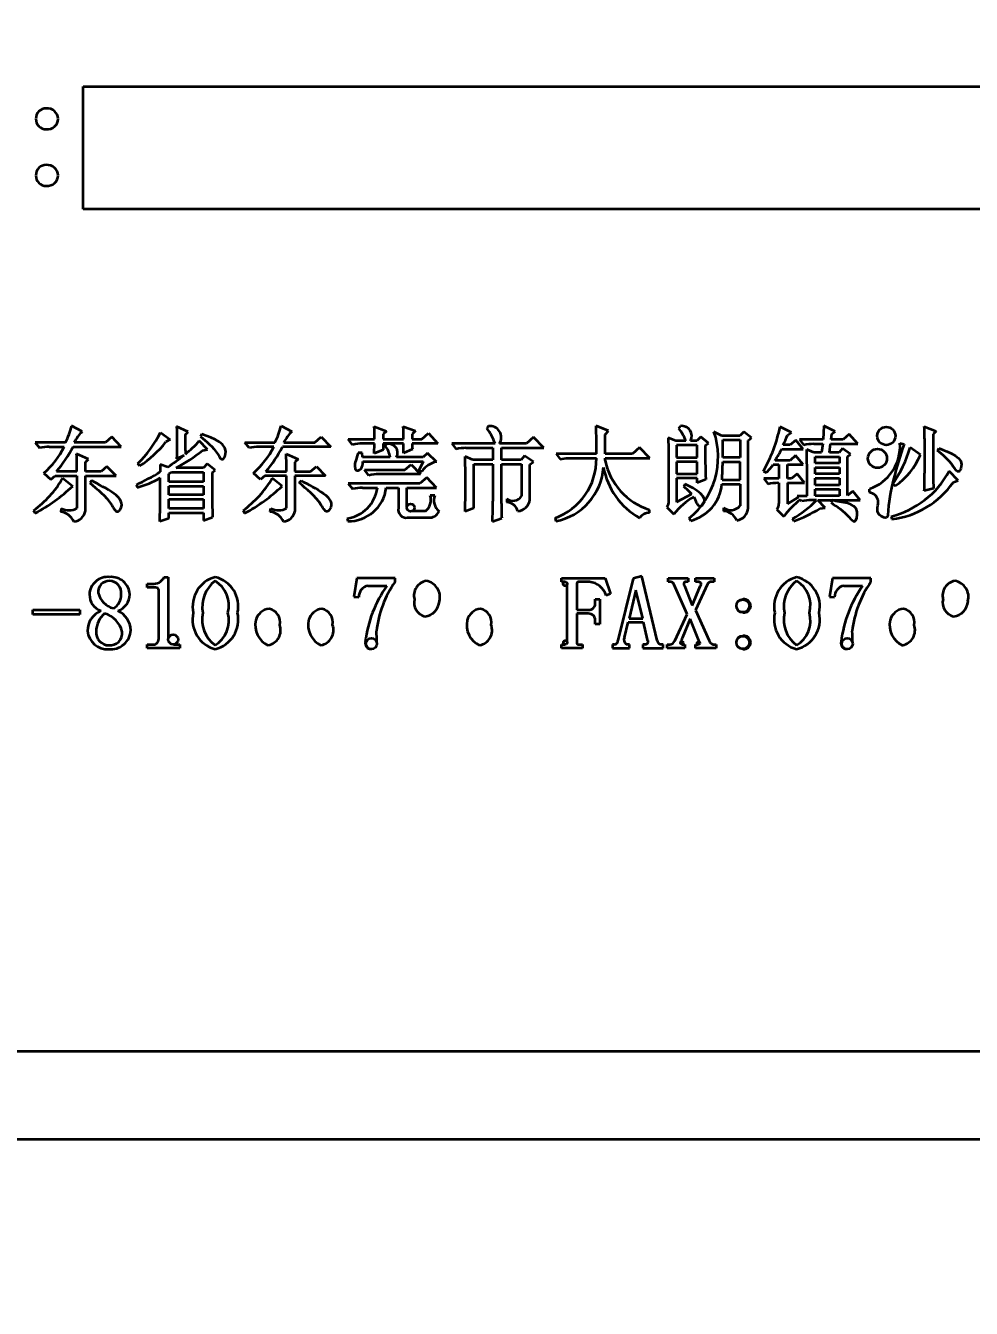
# Model space of a CAD drawing. Header units: millimetres. Extents: x 116 to 5831, y 100 to 4110.
# Drawn here: x 1066.38 to 1093.34, y 2272.09 to 2308.65 of the extents above; entities that cross this region are included whole.
import ezdxf

# ---------------------------------------------------------------- set-up
doc = ezdxf.new("R2010")
doc.units = ezdxf.units.MM
doc.header["$MEASUREMENT"] = 0
doc.layers.get('0').update_dxf_attribs({"lineweight": 18})
doc.layers.add('图层0000', color=7, linetype='Continuous', lineweight=25)
doc.layers.add('图层1', color=7, linetype='Continuous', lineweight=35)
doc.dimstyles.new('线性样式 (GB)', dxfattribs={"dimtxt": 2, "dimasz": 2, "dimexe": 1, "dimexo": 0.5, "dimgap": 0.5, "dimtad": 1, "dimdsep": 46, "dimcen": -2.127267, "dimclrd": 7, "dimclre": 7, "dimclrt": 7, "dimadec": 0, "dimazin": 0, "dimtfac": 0.7, "dimtmove": 0, "dimatfit": 1, "dimfxl": 1, "dimfrac": 2, "dimtolj": 1, "dimtzin": 0, "dimlwd": 18, "dimlwe": 18, "dimarcsym": 0})

# ---------------------------------------------------------------- blocks, each defined once
blk = doc.blocks.new('DimBlk376')
at = {"layer": '图层0000', "color": 7, "linetype": 'Continuous', "lineweight": 18}
for p, q in [((1449.027, 2694.419), (836.681, 2694.419)), ((836.681, 2246.419), (836.681, 2654.419)), ((1081.527, 2206.419), (836.681, 2206.419))]:
    blk.add_line(p, q, dxfattribs=at)
at = {"layer": '图层0000', "color": 7, "linetype": 'Continuous', "lineweight": -3}
for points in [[(847.399, 2654.419), (836.681, 2694.419), (825.963, 2654.419)], [(825.963, 2246.419), (836.681, 2206.419), (847.399, 2246.419)]]:
    blk.add_solid(points, dxfattribs=at)
at = {"layer": '图层0000', "color": 7, "linetype": 'Continuous', "lineweight": 18, "insert": (827.577, 2528.413), "char_height": 40, "attachment_point": 8, "rotation": 90, "line_spacing_factor": 1.2}
blk.add_mtext('\\T1.562500;\\W1;\\FSimSun|b0|i0;488', dxfattribs=at)
blk = doc.blocks.new('DimBlk405')
at = {"layer": '图层0000', "color": 7, "linetype": 'Continuous', "lineweight": 18}
for p, q in [((242.954, 3140.673), (419.695, 3140.673)), ((399.695, 2246.419), (399.695, 3100.673)), ((1131.527, 2206.419), (379.695, 2206.419))]:
    blk.add_line(p, q, dxfattribs=at)
at = {"layer": '图层0000', "color": 7, "linetype": 'Continuous', "lineweight": -3}
for points in [[(410.413, 3100.673), (399.695, 3140.673), (388.977, 3100.673)], [(388.977, 2246.419), (399.695, 2206.419), (410.413, 2246.419)]]:
    blk.add_solid(points, dxfattribs=at)
at = {"layer": '图层0000', "color": 7, "linetype": 'Continuous', "lineweight": 18, "insert": (390.591, 2528.413), "char_height": 40, "attachment_point": 8, "rotation": 90, "line_spacing_factor": 1.2}
blk.add_mtext('\\T1.562500;\\W1;\\FSimSun|b0|i0;47', dxfattribs=at)
blk = doc.blocks.new('DimBlk406')
at = {"layer": '图层0000', "color": 7, "linetype": 'Continuous', "lineweight": 18}
for p, q in [((1449.027, 3999.179), (190.621, 3999.179)), ((210.621, 2246.419), (210.621, 3959.179)), ((1131.527, 2206.419), (190.621, 2206.419))]:
    blk.add_line(p, q, dxfattribs=at)
at = {"layer": '图层0000', "color": 7, "linetype": 'Continuous', "lineweight": -3}
for points in [[(221.339, 3959.179), (210.621, 3999.179), (199.903, 3959.179)], [(199.903, 2246.419), (210.621, 2206.419), (221.339, 2246.419)]]:
    blk.add_solid(points, dxfattribs=at)
at = {"layer": '图层0000', "color": 7, "linetype": 'Continuous', "lineweight": 18, "insert": (201.516, 3012.434), "char_height": 40, "attachment_point": 8, "rotation": 90, "line_spacing_factor": 1.2}
blk.add_mtext('\\T1.484375;\\W1;\\FSimSun|b0|i0;1793', dxfattribs=at)
blk = doc.blocks.new('DimBlk407')
at = {"layer": '图层0000', "color": 7, "linetype": 'Continuous', "lineweight": 18}
for p, q in [((1459.027, 2684.419), (1459.027, 2089.655)), ((1289.027, 2404.419), (1289.027, 2089.655)), ((1289.027, 2109.655), (931.806, 2109.655)), ((1329.027, 2109.655), (1419.027, 2109.655))]:
    blk.add_line(p, q, dxfattribs=at)
at = {"layer": '图层0000', "color": 7, "linetype": 'Continuous', "lineweight": -3}
for points in [[(1329.027, 2120.373), (1289.027, 2109.655), (1329.027, 2098.937)], [(1419.027, 2098.937), (1459.027, 2109.655), (1419.027, 2120.373)]]:
    blk.add_solid(points, dxfattribs=at)
at = {"layer": '图层0000', "color": 7, "linetype": 'Continuous', "lineweight": 18, "insert": (1003.527, 2118.759), "char_height": 40, "attachment_point": 8, "line_spacing_factor": 1.2}
blk.add_mtext('\\T1.468750;\\W1;\\FSimSun|b0|i0;170', dxfattribs=at)
blk = doc.blocks.new('ViewBlk16')
at = {"layer": '图层0000', "linetype": 'Continuous', "lineweight": -3}
h = blk.add_hatch(dxfattribs=at)
h.set_pattern_fill('ANSI31', color=256, scale=63.5, style=0, pattern_type=2)
h.set_pattern_definition([(45, (0, 0), (-44.9013, 44.9013), [])])
edge = h.paths.add_edge_path(flags=16)
edge.add_arc((1459.027, 2694.419), 1304.76, 355, 520)
edge.add_arc((848.227, 2916.732), 654.76, 359.30391, 520)
edge.add_arc((1459.027, 2694.419), 218.81, 7.88837, 78.42309)
edge.add_line((1675.766, 2724.449), (1675.766, 2144.683))
edge.add_arc((2106.553, 2637.768), 654.76, 228.85771, 355)
at = {"layer": '图层1', "color": 7, "linetype": 'Continuous', "lineweight": 35}
for p, q in [((1068.027, 2303.419), (1068.027, 2306.919)), ((1068.027, 2306.919), (1116.027, 2306.919)), ((1116.027, 2303.419), (1068.027, 2303.419)), ((1067.998, 2297.087), (1067.694, 2297.25)), ((1071.018, 2297.079), (1070.686, 2297.227)), ((1073.666, 2297.25), (1073.97, 2297.087)), ((1076.319, 2297.227), (1076.673, 2297.09)), ((1077.147, 2297.227), (1077.501, 2297.104)), ((1079.576, 2297.238), (1079.532, 2297.176)), ((1082.997, 2297.104), (1082.643, 2297.25)), ((1085.005, 2297.175), (1085.049, 2297.238)), ((1088.21, 2297.052), (1087.888, 2297.216)), ((1089.14, 2297.25), (1089.116, 2296.853)), ((1089.458, 2297.086), (1089.14, 2297.25)), ((1090.683, 2297.074), (1090.726, 2297.136)), ((1091.999, 2297.227), (1092.342, 2297.091)), ((1067.517, 2296.773), (1066.657, 2296.773)), ((1066.657, 2296.773), (1066.779, 2296.616)), ((1068.657, 2296.773), (1067.771, 2296.773)), ((1068.837, 2296.932), (1068.657, 2296.773)), ((1069.109, 2296.65), (1068.837, 2296.932)), ((1070.231, 2297.057), (1070.508, 2296.855)), ((1070.508, 2296.855), (1070.383, 2296.788)), ((1070.927, 2296.991), (1071.018, 2297.079)), ((1071.563, 2296.572), (1071.334, 2296.818)), ((1071.409, 2297.012), (1071.367, 2296.944)), ((1072.629, 2296.773), (1073.49, 2296.773)), ((1072.751, 2296.616), (1072.629, 2296.773)), ((1073.743, 2296.773), (1074.63, 2296.773)), ((1074.63, 2296.773), (1074.81, 2296.932)), ((1074.81, 2296.932), (1075.082, 2296.65)), ((1075.581, 2296.864), (1076.33, 2296.864)), ((1075.704, 2296.707), (1075.581, 2296.864)), ((1076.673, 2297.09), (1076.571, 2297.012)), ((1076.571, 2297.012), (1076.571, 2296.864)), ((1076.571, 2296.864), (1077.158, 2296.864)), ((1077.501, 2297.104), (1077.399, 2297.013)), ((1077.399, 2297.013), (1077.399, 2296.864)), ((1077.399, 2296.864), (1077.673, 2296.864)), ((1077.673, 2296.864), (1077.865, 2297.034)), ((1077.865, 2297.034), (1078.136, 2296.741)), ((1080.862, 2296.921), (1080.66, 2296.739)), ((1081.157, 2296.616), (1080.862, 2296.921)), ((1082.907, 2297.003), (1082.997, 2297.104)), ((1082.907, 2296.444), (1082.907, 2297.003)), ((1084.916, 2296.818), (1084.699, 2296.909)), ((1085.201, 2296.818), (1084.916, 2296.818)), ((1085.519, 2296.818), (1085.331, 2296.818)), ((1085.626, 2296.932), (1085.519, 2296.818)), ((1085.847, 2296.756), (1085.626, 2296.932)), ((1085.757, 2296.684), (1085.847, 2296.756)), ((1086.224, 2296.966), (1086.004, 2297.08)), ((1086.744, 2296.966), (1086.224, 2296.966)), ((1086.256, 2296.843), (1086.752, 2296.843)), ((1086.256, 2296.342), (1086.256, 2296.843)), ((1086.851, 2297.08), (1086.744, 2296.966)), ((1086.752, 2296.843), (1086.752, 2296.342)), ((1087.073, 2296.903), (1086.851, 2297.08)), ((1086.982, 2296.831), (1087.073, 2296.903)), ((1086.982, 2294.913), (1086.982, 2296.831)), ((1088.103, 2296.985), (1088.21, 2297.052)), ((1088.338, 2296.841), (1088.177, 2296.705)), ((1088.55, 2296.582), (1088.338, 2296.841)), ((1089.116, 2296.853), (1088.445, 2296.853)), ((1088.445, 2296.853), (1088.567, 2296.696)), ((1089.344, 2296.853), (1089.366, 2297.021)), ((1089.686, 2296.853), (1089.344, 2296.853)), ((1089.366, 2297.021), (1089.458, 2297.086)), ((1089.856, 2297.012), (1089.686, 2296.853)), ((1090.104, 2296.73), (1089.856, 2297.012)), ((1092.01, 2295.895), (1092.01, 2296.803)), ((1092.342, 2297.091), (1092.251, 2297.012)), ((1092.251, 2297.012), (1092.251, 2295.884)), ((1067.058, 2296.65), (1067.484, 2296.65)), ((1067.734, 2296.65), (1069.109, 2296.65)), ((1068.179, 2296.296), (1067.836, 2296.444)), ((1070.686, 2296.31), (1070.903, 2296.415)), ((1071.425, 2296.541), (1071.563, 2296.572)), ((1073.457, 2296.65), (1073.031, 2296.65)), ((1075.082, 2296.65), (1073.706, 2296.65)), ((1073.809, 2296.444), (1074.152, 2296.296)), ((1075.978, 2296.478), (1075.859, 2296.478)), ((1075.99, 2296.354), (1075.978, 2296.478)), ((1076.33, 2296.741), (1075.983, 2296.741)), ((1076.319, 2296.458), (1076.33, 2296.741)), ((1076.571, 2296.567), (1076.319, 2296.458)), ((1076.571, 2296.741), (1076.571, 2296.567)), ((1077.158, 2296.741), (1076.571, 2296.741)), ((1076.672, 2296.728), (1076.625, 2296.679)), ((1077.158, 2296.469), (1077.158, 2296.741)), ((1077.41, 2296.578), (1077.158, 2296.469)), ((1078.136, 2296.741), (1077.399, 2296.741)), ((1077.839, 2296.467), (1077.718, 2296.354)), ((1078.091, 2296.224), (1077.839, 2296.467)), ((1079.764, 2296.739), (1078.534, 2296.739)), ((1078.534, 2296.739), (1078.656, 2296.582)), ((1078.935, 2296.616), (1079.702, 2296.616)), ((1079.702, 2296.616), (1079.702, 2296.274)), ((1080.66, 2296.739), (1079.889, 2296.739)), ((1079.943, 2296.274), (1079.943, 2296.616)), ((1079.943, 2296.616), (1081.157, 2296.616)), ((1082.654, 2296.444), (1081.508, 2296.444)), ((1081.508, 2296.444), (1081.617, 2296.299)), ((1083.68, 2296.444), (1082.907, 2296.444)), ((1083.882, 2296.626), (1083.68, 2296.444)), ((1084.177, 2296.321), (1083.882, 2296.626)), ((1084.94, 2296.696), (1084.94, 2296.342)), ((1085.527, 2296.696), (1084.94, 2296.696)), ((1085.527, 2296.342), (1085.527, 2296.696)), ((1087.935, 2296.582), (1088.55, 2296.582)), ((1088.177, 2296.705), (1087.972, 2296.705)), ((1088.324, 2296.399), (1088.177, 2296.263)), ((1088.55, 2296.14), (1088.324, 2296.399)), ((1088.854, 2296.49), (1088.65, 2296.569)), ((1088.847, 2296.73), (1089.103, 2296.73)), ((1089.072, 2296.49), (1088.854, 2296.49)), ((1089.103, 2296.73), (1089.072, 2296.49)), ((1089.299, 2296.49), (1089.329, 2296.73)), ((1089.57, 2296.49), (1089.299, 2296.49)), ((1089.329, 2296.73), (1090.104, 2296.73)), ((1089.663, 2296.603), (1089.57, 2296.49)), ((1089.9, 2296.44), (1089.663, 2296.603)), ((1089.809, 2296.366), (1089.9, 2296.44)), ((1090.465, 2296.501), (1090.422, 2296.437)), ((1091.306, 2296.75), (1091.423, 2296.727)), ((1091.888, 2296.417), (1091.593, 2296.626)), ((1092.373, 2296.547), (1092.415, 2296.614)), ((1068.088, 2296.208), (1068.179, 2296.296)), ((1068.088, 2295.945), (1068.088, 2296.208)), ((1068.701, 2296.092), (1068.533, 2295.945)), ((1068.962, 2295.822), (1068.701, 2296.092)), ((1069.633, 2296.106), (1069.586, 2296.17)), ((1070.434, 2296.07), (1070.221, 2296.149)), ((1070.221, 2296.149), (1070.221, 2295.933)), ((1071.45, 2296.047), (1070.678, 2296.047)), ((1071.556, 2296.161), (1071.45, 2296.047)), ((1071.79, 2295.985), (1071.556, 2296.161)), ((1074.152, 2296.296), (1074.061, 2296.208)), ((1074.061, 2296.208), (1074.061, 2295.945)), ((1074.505, 2295.945), (1074.674, 2296.092)), ((1074.674, 2296.092), (1074.935, 2295.822)), ((1076.773, 2296.354), (1075.99, 2296.354)), ((1075.993, 2296.231), (1077.714, 2296.231)), ((1077.718, 2296.354), (1076.957, 2296.354)), ((1077.197, 2295.991), (1077.377, 2296.149)), ((1077.377, 2296.149), (1077.637, 2295.868)), ((1077.714, 2296.231), (1077.589, 2295.97)), ((1079.126, 2296.274), (1078.908, 2296.376)), ((1079.702, 2296.274), (1079.126, 2296.274)), ((1079.16, 2294.898), (1079.16, 2296.151)), ((1079.16, 2296.151), (1079.702, 2296.151)), ((1079.702, 2296.151), (1079.702, 2295.101)), ((1080.509, 2296.274), (1079.943, 2296.274)), ((1079.943, 2295.033), (1079.943, 2296.151)), ((1079.943, 2296.151), (1080.519, 2296.151)), ((1080.6, 2296.387), (1080.509, 2296.274)), ((1080.519, 2296.151), (1080.519, 2295.243)), ((1080.862, 2296.225), (1080.6, 2296.387)), ((1080.76, 2296.14), (1080.862, 2296.225)), ((1080.76, 2295.146), (1080.76, 2296.14)), ((1081.617, 2296.299), (1081.793, 2296.321)), ((1081.793, 2296.321), (1082.654, 2296.321)), ((1082.907, 2296.256), (1082.907, 2296.321)), ((1082.907, 2296.321), (1084.177, 2296.321)), ((1084.94, 2296.342), (1085.527, 2296.342)), ((1084.94, 2296.219), (1084.94, 2295.877)), ((1085.527, 2296.219), (1084.94, 2296.219)), ((1085.527, 2295.877), (1085.527, 2296.219)), ((1086.254, 2296.219), (1086.752, 2296.219)), ((1086.752, 2296.342), (1086.256, 2296.342)), ((1086.752, 2295.707), (1086.752, 2296.219)), ((1087.692, 2296.14), (1087.856, 2296.14)), ((1088.177, 2296.263), (1087.745, 2296.263)), ((1087.856, 2296.14), (1087.856, 2295.741)), ((1088.097, 2295.741), (1088.097, 2296.14)), ((1088.097, 2296.14), (1088.55, 2296.14)), ((1088.891, 2296.367), (1089.58, 2296.367)), ((1088.891, 2296.183), (1088.891, 2296.367)), ((1089.58, 2296.183), (1088.891, 2296.183)), ((1088.891, 2296.06), (1089.58, 2296.06)), ((1088.891, 2295.877), (1088.891, 2296.06)), ((1089.58, 2296.367), (1089.58, 2296.183)), ((1089.58, 2296.06), (1089.58, 2295.877)), ((1089.809, 2295.261), (1089.809, 2296.366)), ((1066.906, 2295.901), (1067.103, 2295.72)), ((1067.103, 2295.72), (1067.225, 2295.822)), ((1067.225, 2295.822), (1067.847, 2295.822)), ((1067.847, 2295.945), (1067.261, 2295.945)), ((1067.44, 2295.752), (1067.725, 2295.531)), ((1067.847, 2295.822), (1067.847, 2294.897)), ((1068.533, 2295.945), (1068.088, 2295.945)), ((1068.088, 2294.827), (1068.088, 2295.822)), ((1068.088, 2295.822), (1068.962, 2295.822)), ((1068.273, 2295.684), (1068.21, 2295.621)), ((1070.462, 2295.875), (1070.552, 2295.924)), ((1070.462, 2295.65), (1070.462, 2295.875)), ((1070.552, 2295.924), (1071.458, 2295.924)), ((1071.458, 2295.924), (1071.458, 2295.65)), ((1071.699, 2295.912), (1071.79, 2295.985)), ((1073.076, 2295.72), (1072.879, 2295.901)), ((1073.198, 2295.822), (1073.076, 2295.72)), ((1073.82, 2295.822), (1073.198, 2295.822)), ((1073.233, 2295.945), (1073.82, 2295.945)), ((1073.698, 2295.531), (1073.412, 2295.752)), ((1073.82, 2294.897), (1073.82, 2295.822)), ((1074.061, 2295.945), (1074.505, 2295.945)), ((1074.061, 2295.822), (1074.061, 2294.827)), ((1074.935, 2295.822), (1074.061, 2295.822)), ((1074.183, 2295.621), (1074.246, 2295.684)), ((1076.046, 2295.991), (1077.197, 2295.991)), ((1076.168, 2295.833), (1076.046, 2295.991)), ((1077.637, 2295.868), (1076.448, 2295.868)), ((1077.589, 2295.97), (1077.677, 2295.947)), ((1077.821, 2295.775), (1077.617, 2295.605)), ((1078.091, 2295.482), (1077.821, 2295.775)), ((1084.94, 2295.877), (1085.527, 2295.877)), ((1084.94, 2295.754), (1084.94, 2295.071)), ((1085.527, 2295.754), (1084.94, 2295.754)), ((1085.527, 2295.618), (1085.527, 2295.754)), ((1085.768, 2295.715), (1085.527, 2295.618)), ((1086.233, 2295.707), (1086.752, 2295.707)), ((1087.413, 2295.955), (1087.491, 2295.913)), ((1087.856, 2295.741), (1087.424, 2295.741)), ((1087.424, 2295.741), (1087.546, 2295.584)), ((1088.212, 2295.741), (1088.097, 2295.741)), ((1088.372, 2295.877), (1088.212, 2295.741)), ((1088.584, 2295.618), (1088.372, 2295.877)), ((1089.58, 2295.877), (1088.891, 2295.877)), ((1088.891, 2295.754), (1089.58, 2295.754)), ((1088.891, 2295.559), (1088.891, 2295.754)), ((1089.58, 2295.754), (1089.58, 2295.559)), ((1092.966, 2295.693), (1092.707, 2295.956)), ((1092.829, 2295.64), (1092.966, 2295.693)), ((1069.54, 2295.569), (1069.562, 2295.493)), ((1071.458, 2295.65), (1070.462, 2295.65)), ((1070.462, 2295.527), (1071.458, 2295.527)), ((1070.462, 2295.276), (1070.462, 2295.527)), ((1071.458, 2295.527), (1071.458, 2295.276)), ((1075.581, 2295.605), (1075.704, 2295.448)), ((1077.617, 2295.605), (1075.581, 2295.605)), ((1075.983, 2295.482), (1076.41, 2295.482)), ((1076.66, 2295.482), (1077.011, 2295.482)), ((1077.011, 2295.482), (1077.011, 2294.902)), ((1077.252, 2294.941), (1077.252, 2295.482)), ((1077.252, 2295.482), (1078.091, 2295.482)), ((1085.368, 2295.303), (1084.94, 2295.071)), ((1085.183, 2295.582), (1085.142, 2295.515)), ((1086.23, 2295.584), (1086.752, 2295.584)), ((1086.752, 2295.584), (1086.752, 2294.971)), ((1087.826, 2295.618), (1087.856, 2295.618)), ((1087.856, 2295.618), (1087.856, 2295.033)), ((1088.097, 2295.618), (1088.097, 2295.026)), ((1088.097, 2295.618), (1088.584, 2295.618)), ((1089.58, 2295.559), (1088.891, 2295.559)), ((1088.891, 2295.437), (1089.58, 2295.437)), ((1088.891, 2295.253), (1088.891, 2295.437)), ((1089.58, 2295.437), (1089.58, 2295.253)), ((1089.96, 2295.389), (1089.809, 2295.261)), ((1090.172, 2295.13), (1089.96, 2295.389)), ((1090.433, 2295.352), (1090.433, 2295.446)), ((1091.103, 2295.597), (1091.173, 2295.539)), ((1092.263, 2295.461), (1091.999, 2295.391)), ((1071.458, 2295.276), (1070.462, 2295.276)), ((1070.462, 2295.153), (1071.458, 2295.153)), ((1070.462, 2294.89), (1070.462, 2295.153)), ((1071.458, 2295.153), (1071.458, 2294.89)), ((1078.046, 2295.265), (1077.919, 2295.265)), ((1080.099, 2295.162), (1080.099, 2295.068)), ((1084.665, 2294.93), (1084.864, 2294.733)), ((1088.097, 2295.026), (1088.412, 2295.209)), ((1088.377, 2295.253), (1088.661, 2295.253)), ((1088.377, 2295.253), (1088.412, 2295.209)), ((1088.499, 2295.096), (1088.465, 2295.14)), ((1088.926, 2295.13), (1088.779, 2295.13)), ((1089.58, 2295.253), (1088.891, 2295.253)), ((1089.174, 2294.91), (1088.965, 2295.13)), ((1088.965, 2295.13), (1090.172, 2295.13)), ((1089.382, 2295.128), (1089.341, 2295.059)), ((1066.654, 2294.756), (1066.611, 2294.837)), ((1067.401, 2294.89), (1067.383, 2294.799)), ((1070.462, 2294.601), (1070.21, 2294.518)), ((1071.458, 2294.89), (1070.462, 2294.89)), ((1070.462, 2294.601), (1070.462, 2294.767)), ((1070.462, 2294.767), (1071.458, 2294.767)), ((1071.458, 2294.767), (1071.458, 2294.552)), ((1071.458, 2294.552), (1071.71, 2294.648)), ((1072.584, 2294.837), (1072.626, 2294.756)), ((1073.355, 2294.799), (1073.373, 2294.89)), ((1075.547, 2294.607), (1075.567, 2294.529)), ((1077.265, 2294.631), (1077.866, 2294.631)), ((1077.778, 2294.811), (1077.386, 2294.811)), ((1079.16, 2294.898), (1078.908, 2294.801)), ((1079.691, 2294.518), (1079.954, 2294.614)), ((1081.475, 2294.618), (1081.494, 2294.529)), ((1084.166, 2294.771), (1084.166, 2294.855)), ((1085.341, 2294.54), (1085.3, 2294.611)), ((1086.276, 2294.913), (1086.276, 2294.819)), ((1087.799, 2294.864), (1087.996, 2294.665)), ((1088.282, 2294.529), (1088.241, 2294.599)), ((1089.02, 2294.894), (1089.174, 2294.91)), ((1091.057, 2294.666), (1091.077, 2294.586)), ((1069.847, 2292.744), (1069.981, 2292.744)), ((1069.847, 2292.634), (1069.847, 2292.744)), ((1070.331, 2292.936), (1070.45, 2292.936)), ((1070.45, 2292.936), (1070.45, 2291.173)), ((1075.821, 2292.908), (1075.738, 2292.377)), ((1076.916, 2292.908), (1075.821, 2292.908)), ((1076.916, 2292.801), (1076.916, 2292.908)), ((1081.656, 2292.908), (1082.907, 2292.908)), ((1081.656, 2292.799), (1081.656, 2292.908)), ((1081.749, 2292.799), (1081.656, 2292.799)), ((1081.82, 2291.083), (1081.82, 2292.734)), ((1082.457, 2292.799), (1082.141, 2292.799)), ((1082.907, 2292.908), (1083.053, 2292.455)), ((1083.698, 2292.899), (1083.267, 2291.124)), ((1083.949, 2292.963), (1083.698, 2292.899)), ((1084.387, 2291.126), (1083.949, 2292.963)), ((1084.697, 2292.908), (1085.267, 2292.908)), ((1084.697, 2292.799), (1084.697, 2292.908)), ((1084.77, 2292.799), (1084.697, 2292.799)), ((1085.242, 2291.879), (1084.859, 2292.735)), ((1085.267, 2292.799), (1085.177, 2292.799)), ((1085.267, 2292.908), (1085.267, 2292.799)), ((1085.48, 2292.908), (1086.012, 2292.908)), ((1085.48, 2292.799), (1085.48, 2292.908)), ((1085.575, 2292.799), (1085.48, 2292.799)), ((1086.012, 2292.799), (1085.889, 2292.799)), ((1086.012, 2292.908), (1086.012, 2292.799)), ((1089.383, 2292.908), (1089.299, 2292.377)), ((1090.478, 2292.908), (1089.383, 2292.908)), ((1090.478, 2292.801), (1090.478, 2292.908)), ((1070.086, 2292.634), (1069.847, 2292.634)), ((1070.176, 2291.174), (1070.176, 2292.559)), ((1075.738, 2292.377), (1075.88, 2292.36)), ((1076.139, 2292.689), (1076.679, 2292.689)), ((1082.094, 2292.732), (1082.094, 2292.004)), ((1083.053, 2292.455), (1082.93, 2292.415)), ((1083.78, 2292.563), (1083.582, 2291.758)), ((1083.978, 2291.758), (1083.78, 2292.563)), ((1085.163, 2292.69), (1085.386, 2292.13)), ((1085.386, 2292.13), (1085.606, 2292.675)), ((1085.817, 2292.73), (1085.477, 2291.993)), ((1089.299, 2292.377), (1089.442, 2292.36)), ((1089.701, 2292.689), (1090.241, 2292.689)), ((1066.587, 2292.004), (1067.93, 2292.004)), ((1066.587, 2291.867), (1066.587, 2292.004)), ((1067.93, 2292.004), (1067.93, 2291.867)), ((1082.094, 2292.004), (1082.422, 2292.004)), ((1082.615, 2292.306), (1082.752, 2292.306)), ((1082.615, 2292.215), (1082.615, 2292.306)), ((1082.752, 2292.306), (1082.752, 2291.593)), ((1067.93, 2291.867), (1066.587, 2291.867)), ((1082.094, 2291.895), (1082.094, 2291.083)), ((1082.422, 2291.895), (1082.094, 2291.895)), ((1082.615, 2291.593), (1082.615, 2291.664)), ((1083.457, 2291.217), (1083.561, 2291.648)), ((1083.561, 2291.648), (1083.985, 2291.648)), ((1083.582, 2291.758), (1083.978, 2291.758)), ((1083.985, 2291.648), (1084.104, 2291.145)), ((1084.887, 2291.117), (1085.242, 2291.879)), ((1085.328, 2291.741), (1085.103, 2291.209)), ((1085.591, 2291.083), (1085.328, 2291.741)), ((1085.477, 2291.993), (1085.865, 2291.129)), ((1082.752, 2291.593), (1082.615, 2291.593)), ((1069.847, 2291.018), (1069.981, 2291.018)), ((1069.847, 2290.908), (1069.847, 2291.018)), ((1070.779, 2290.908), (1069.847, 2290.908)), ((1070.611, 2291.018), (1070.779, 2291.018)), ((1070.779, 2291.018), (1070.779, 2290.908)), ((1081.656, 2291.018), (1081.755, 2291.018)), ((1081.656, 2290.908), (1081.656, 2291.018)), ((1082.258, 2290.908), (1081.656, 2290.908)), ((1082.132, 2291.018), (1082.258, 2291.018)), ((1082.258, 2291.018), (1082.258, 2290.908)), ((1083.169, 2291.018), (1083.108, 2291.018)), ((1083.108, 2291.018), (1083.108, 2290.908)), ((1083.108, 2290.908), (1083.594, 2290.908)), ((1083.594, 2291.018), (1083.505, 2291.018)), ((1083.594, 2290.908), (1083.594, 2291.018)), ((1084.051, 2291.018), (1083.978, 2291.018)), ((1083.978, 2291.018), (1083.978, 2290.908)), ((1083.978, 2290.908), (1084.56, 2290.908)), ((1084.56, 2291.018), (1084.471, 2291.018)), ((1084.56, 2290.908), (1084.56, 2291.018)), ((1084.669, 2291.018), (1084.742, 2291.018)), ((1084.669, 2290.908), (1084.669, 2291.018)), ((1085.176, 2290.908), (1084.669, 2290.908)), ((1085.099, 2291.018), (1085.176, 2291.018)), ((1085.176, 2291.018), (1085.176, 2290.908)), ((1085.475, 2291.018), (1085.548, 2291.018)), ((1085.475, 2290.908), (1085.475, 2291.018)), ((1086.067, 2290.908), (1085.475, 2290.908)), ((1085.977, 2291.018), (1086.067, 2291.018)), ((1086.067, 2291.018), (1086.067, 2290.908)), ((1048.185, 2279.419), (1113.869, 2279.419)), ((1038.116, 2276.919), (1123.816, 2276.919))]:
    blk.add_line(p, q, dxfattribs=at)
for centre, radius in [((1090.915, 2296.959), 0.259), ((1090.665, 2296.318), 0.271), ((1077.358, 2294.917), 0.109), ((1081.763, 2292.743), 0.0579), ((1086.829, 2292.119), 0.187), ((1086.828, 2292.108), 0.186), ((1070.589, 2291.156), 0.14), ((1076.241, 2291.037), 0.157), ((1081.766, 2291.072), 0.0549), ((1085.09, 2291.058), 0.0412), ((1085.564, 2291.054), 0.0397), ((1086.829, 2291.077), 0.187), ((1086.828, 2291.067), 0.186), ((1089.803, 2291.037), 0.157)]:
    blk.add_circle(centre, radius, dxfattribs=at)
for centre, radius, start, end in [((1066.966, 2306.006), 0.29, 88.561, 181.439), ((1066.998, 2305.981), 0.315, 3.091, 94.5372), ((1066.964, 2305.989), 0.289, 178.2329, 271.7671), ((1066.999, 2306.014), 0.315, 265.3242, 357.0476), ((1066.966, 2304.392), 0.29, 88.561, 181.439), ((1066.998, 2304.368), 0.315, 3.091, 94.5372), ((1066.964, 2304.376), 0.289, 178.2329, 271.7671), ((1066.999, 2304.401), 0.315, 265.3242, 357.0476), ((1065.726, 2297.709), 2.021, 332.4179, 346.8654), ((1071.698, 2297.709), 2.021, 332.4179, 346.8654), ((1070.716, 2296.873), 5.614, 359.9026, 3.6097), ((1070.639, 2296.838), 6.519, 0.2274, 3.4199), ((1078.205, 2296.189), 1.654, 19.4501, 36.6359), ((1079.618, 2296.917), 0.324, 326.7139, 97.4754), ((1062.711, 2296.561), 19.944, 359.6655, 1.9792), ((1083.922, 2296.349), 1.362, 20.1376, 37.302), ((1085.091, 2296.962), 0.28, 329.0746, 98.6761), ((1083.705, 2298.072), 4.269, 330.27, 348.4261), ((1081.201, 2296.731), 10.81, 0.3781, 2.6276), ((1068.844, 2296.237), 1.199, 134.8679, 153.4682), ((1067.138, 2298.629), 3.469, 314.8662, 333.0494), ((1067.867, 2298.8), 3.222, 303.2434, 321.3495), ((1080.762, 2296.903), 9.834, 179.4849, 182.6801), ((1069.058, 2298.822), 3.032, 308.3082, 318.6418), ((1074.816, 2296.237), 1.199, 134.8679, 153.4682), ((1083.851, 2296.358), 2.27, 309.6707, 18.5251), ((1086.011, 2297.801), 2.246, 330.8025, 338.6939), ((1067.063, 2295.436), 1.215, 90.2419, 103.5544), ((1065.307, 2297.732), 2.431, 311.1207, 333.5747), ((1064.486, 2298.318), 3.651, 319.464, 332.8193), ((1058.894, 2295.995), 8.953, 359.6797, 2.8751), ((1066.073, 2302.497), 7.767, 304.155, 308.4492), ((1068.028, 2300.869), 5.502, 298.7925, 308.1321), ((1073.036, 2295.436), 1.215, 90.2419, 103.5544), ((1071.28, 2297.732), 2.431, 311.1207, 333.5747), ((1070.459, 2298.318), 3.651, 319.464, 332.8193), ((1064.867, 2295.995), 8.953, 359.6797, 2.8751), ((1075.988, 2295.528), 1.213, 90.2349, 103.5613), ((1076.179, 2296.281), 0.598, 6.9808, 41.7936), ((1076.727, 2296.474), 0.259, 332.3442, 102.1055), ((1078.839, 2296.758), 1.44, 180.6679, 187.1604), ((1078.94, 2295.415), 1.201, 90.2519, 103.7173), ((1108.668, 2296.473), 22.912, 179.473, 181.8948), ((1086.043, 2297.494), 2.1, 324.105, 334.2615), ((1088.852, 2295.529), 1.201, 90.2519, 103.7173), ((1020.931, 2295.338), 67.73, 359.92797, 1.04122), ((1090.019, 2296.668), 1.29, 288.7568, 3.6636), ((1088.356, 2297.537), 3.363, 324.7536, 344.2716), ((1090.052, 2297.181), 1.988, 304.2923, 337.3939), ((1078.215, 2295.59), 0.645, 101.0919, 146.4794), ((1052.254, 2295.589), 26.666, 358.3078, 1.6922), ((1080.86, 2296.304), 1.794, 290.028, 0.5697), ((1081.178, 2296.179), 1.68, 280.8492, 356.3571), ((1084.902, 2296.436), 2.08, 190.0911, 240.8531), ((1084.717, 2296.617), 1.846, 191.2814, 252.6388), ((1072.01, 2296.546), 14.248, 356.6247, 358.6871), ((1086.217, 2297.246), 1.844, 313.7184, 323.1489), ((1064.81, 2297.301), 3.052, 306.167, 329.5101), ((1066.603, 2301.883), 6.964, 294.9519, 301.3052), ((1068.897, 2298.035), 2.628, 284.6574, 300.2488), ((1019.924, 2295.59), 50.297, 358.7782, 0.1998), ((1112.45, 2295.639), 40.752, 179.6152, 181.3933), ((1070.783, 2297.301), 3.052, 306.167, 329.5101), ((1076.453, 2294.667), 1.201, 90.2519, 103.7173), ((1090.429, 2297.17), 2.581, 284.079, 331.9606), ((1076.283, 2295.99), 15.727, 357.8165, 359.6526), ((1100.805, 2295.906), 8.554, 180.1482, 182.9826), ((1064.403, 2298.999), 4.803, 297.947, 313.7751), ((1070.375, 2298.999), 4.803, 297.947, 313.7751), ((1075.397, 2295.617), 1.022, 278.4652, 352.3819), ((1075.598, 2295.596), 1.067, 268.3384, 353.8774), ((1075.988, 2294.282), 1.2, 90.2449, 103.7242), ((1082.749, 2292.725), 3.675, 44.5347, 49.3767), ((1085.036, 2295.701), 1.2, 284.7405, 354.4023), ((1087.831, 2294.417), 1.201, 90.2519, 103.7173), ((1090.778, 2297.066), 2.498, 276.8803, 325.1871), ((1077.505, 2295.145), 0.431, 309.2021, 16.1145), ((1078.431, 2295.123), 0.411, 159.868, 230.6061), ((1062.61, 2295.135), 17.091, 357.929, 359.8854), ((1087.889, 2295.042), 7.946, 180.068, 183.0915), ((1080.27, 2295.407), 0.298, 235.1229, 326.7088), ((1080.077, 2294.716), 0.354, 15.9094, 86.3578), ((1080.371, 2295.203), 0.393, 276.7362, 351.7418), ((1086.386, 2293.544), 1.932, 119.7564, 141.9961), ((1086.483, 2295.194), 0.349, 233.6224, 320.4121), ((1087.602, 2295.024), 0.254, 320.8016, 1.9807), ((1089.874, 2293.279), 2.335, 127.1117, 143.5621), ((1086.893, 2297.046), 2.793, 298.8521, 316.699), ((1088.784, 2293.916), 1.215, 90.2419, 103.5544), ((1067.309, 2294.307), 0.497, 24.9941, 81.4954), ((1067.617, 2295.329), 0.489, 243.709, 298.047), ((1067.713, 2294.896), 0.382, 276.9916, 349.5509), ((1073.282, 2294.307), 0.497, 24.9941, 81.4954), ((1073.59, 2295.329), 0.489, 243.709, 298.047), ((1073.686, 2294.896), 0.382, 276.9916, 349.5509), ((1077.231, 2294.854), 0.226, 167.8877, 278.5616), ((1077.892, 2294.939), 0.309, 265.2164, 334.4814), ((1084.173, 2294.427), 0.344, 91.1859, 145.8366), ((1086.244, 2294.374), 0.446, 23.4891, 85.8307), ((1086.604, 2294.927), 0.378, 277.3895, 357.9348), ((1087.211, 2297.626), 3.277, 289.0663, 303.5045), ((1068.721, 2292.421), 0.518, 83.8399, 177.9106), ((1068.762, 2292.513), 0.313, 87.4917, 184.5781), ((1068.825, 2292.408), 0.53, 3.4936, 95.2618), ((1068.772, 2292.487), 0.339, 352.2016, 89.3256), ((1070.022, 2293.084), 0.342, 263.1896, 334.3457), ((1072.009, 2292.099), 0.866, 104.9932, 192.3479), ((1072.322, 2292.098), 0.904, 126.4229, 191.7474), ((1071.59, 2292.104), 0.854, 347.1264, 76.8541), ((1071.368, 2292.131), 0.811, 344.4886, 59.0214), ((1079.373, 2291.067), 3.008, 144.7968, 173.6661), ((1077.882, 2292.404), 0.43, 100.9366, 193.6497), ((1077.727, 2292.367), 0.465, 344.8369, 80.9316), ((1082.144, 2292.747), 0.0521, 93.6516, 196.463), ((1082.393, 2292.237), 0.565, 18.3837, 83.5418), ((1084.774, 2292.71), 0.089, 16.4142, 92.6142), ((1085.209, 2292.739), 0.0672, 117.9451, 226.747), ((1085.569, 2292.732), 0.0675, 303.2166, 85.1356), ((1086.015, 2292.595), 0.24, 121.7885, 145.7738), ((1088.584, 2292.099), 0.866, 104.9932, 192.3479), ((1088.897, 2292.098), 0.904, 126.4229, 191.7474), ((1088.166, 2292.104), 0.854, 347.1264, 76.8541), ((1087.943, 2292.131), 0.811, 344.4886, 59.0214), ((1092.935, 2291.067), 3.008, 144.7968, 173.6661), ((1092.95, 2292.404), 0.43, 100.9366, 193.6497), ((1092.795, 2292.367), 0.465, 344.8369, 80.9316), ((1068.707, 2292.441), 0.503, 180.0832, 249.2962), ((1069.039, 2292.631), 0.606, 193.5933, 255.2909), ((1068.659, 2292.432), 0.449, 300.3321, 1.1816), ((1068.817, 2292.47), 0.539, 291.6981, 356.7639), ((1070.1, 2292.559), 0.0764, 359.5779, 100.1699), ((1076.201, 2292.374), 0.321, 101.0738, 182.3749), ((1079.553, 2290.671), 3.512, 144.9229, 173.1194), ((1089.763, 2292.374), 0.321, 101.0738, 182.3749), ((1093.115, 2290.671), 3.512, 144.9229, 173.1194), ((1073.369, 2291.595), 0.439, 95.9324, 165.7045), ((1073.243, 2291.647), 0.393, 348.6497, 78.1408), ((1074.876, 2291.595), 0.439, 95.9324, 165.7045), ((1074.749, 2291.647), 0.393, 348.6497, 78.1408), ((1077.862, 2292.209), 0.408, 166.85, 256.2923), ((1077.713, 2292.274), 0.464, 276.3975, 356.4507), ((1079.396, 2291.595), 0.439, 95.9324, 165.7045), ((1079.27, 2291.647), 0.393, 348.6497, 78.1408), ((1082.443, 2292.179), 0.176, 263.1853, 12.0363), ((1086.85, 2292.103), 0.203, 3.091, 94.5372), ((1086.85, 2292.124), 0.203, 265.3242, 357.0476), ((1091.451, 2291.595), 0.439, 95.9324, 165.7045), ((1091.325, 2291.647), 0.393, 348.6497, 78.1408), ((1092.93, 2292.209), 0.408, 166.85, 256.2923), ((1092.782, 2292.274), 0.464, 276.3975, 356.4507), ((1068.753, 2291.409), 0.605, 111.789, 180.8309), ((1069.051, 2291.39), 0.656, 129.2934, 180.4058), ((1068.434, 2291.206), 0.721, 13.4662, 73.7535), ((1068.742, 2291.391), 0.641, 2.8306, 64.6941), ((1072.012, 2291.721), 0.871, 167.2293, 254.8796), ((1072.321, 2291.72), 0.905, 167.6155, 233.7175), ((1071.578, 2291.722), 0.866, 283.7748, 12.8011), ((1071.344, 2291.698), 0.834, 301.9581, 15.0445), ((1073.556, 2291.564), 0.628, 167.2198, 246.0478), ((1075.063, 2291.564), 0.628, 167.2198, 246.0478), ((1079.583, 2291.564), 0.628, 167.2198, 246.0478), ((1082.43, 2291.706), 0.189, 347.2322, 92.4834), ((1088.587, 2291.721), 0.871, 167.2293, 254.8796), ((1088.896, 2291.72), 0.905, 167.6155, 233.7175), ((1088.154, 2291.722), 0.866, 283.7748, 12.8011), ((1087.919, 2291.698), 0.834, 301.9581, 15.0445), ((1091.638, 2291.564), 0.628, 167.2198, 246.0478), ((1068.716, 2291.45), 0.57, 185.0168, 273.5397), ((1068.758, 2291.355), 0.364, 175.1022, 269.8455), ((1068.809, 2291.452), 0.574, 264.2956, 357.0542), ((1068.789, 2291.337), 0.348, 264.7276, 6.1098), ((1073.209, 2291.424), 0.443, 281.8976, 19.0975), ((1074.716, 2291.424), 0.443, 281.8976, 19.0975), ((1071.302, 2291.062), 5.093, 0.0638, 3.7891), ((1079.237, 2291.424), 0.443, 281.8976, 19.0975), ((1084.864, 2291.062), 5.093, 0.0638, 3.7891), ((1091.292, 2291.424), 0.443, 281.8976, 19.0975), ((1070.019, 2291.17), 0.157, 255.7945, 1.28), ((1076.236, 2291.054), 0.173, 167.4129, 265.7283), ((1082.141, 2291.067), 0.0498, 161.5788, 258.8869), ((1083.165, 2291.119), 0.101, 272.0735, 2.5077), ((1083.59, 2291.144), 0.152, 151.3666, 236.1265), ((1084.051, 2291.092), 0.0745, 270.3996, 44.4707), ((1084.51, 2291.135), 0.123, 184.0121, 251.518), ((1084.735, 2291.184), 0.167, 272.551, 336.2218), ((1085.818, 2290.859), 0.795, 153.8872, 164.493), ((1086.016, 2291.169), 0.156, 194.7182, 255.5018), ((1086.85, 2291.062), 0.203, 3.091, 94.5372), ((1086.85, 2291.083), 0.203, 265.3242, 357.0476), ((1089.797, 2291.054), 0.173, 167.4129, 265.7283)]:
    blk.add_arc(centre, radius, start, end, dxfattribs=at)
blk.add_open_spline([(1070.686, 2297.227), (1070.699, 2296.921), (1070.699, 2296.615), (1070.686, 2296.31)], degree=3, dxfattribs=at)
for points, knots in [([(1071.367, 2296.944), (1071.538, 2296.8), (1071.777, 2296.608), (1071.981, 2296.224), (1072.262, 2296.712), (1071.72, 2296.894), (1071.409, 2297.012)], [0, 0, 0, 0, 0.329823, 0.441132, 0.510123, 1, 1, 1, 1]), ([(1084.699, 2296.909), (1084.713, 2296.335), (1084.711, 2295.672), (1084.711, 2295.006), (1084.665, 2294.93)], [0, 0, 0, 0, 0.866518, 1, 1, 1, 1]), ([(1075.859, 2296.478), (1075.824, 2296.324), (1075.732, 2296.154), (1075.827, 2295.88), (1076.027, 2296.069), (1075.993, 2296.231)], [0, 0, 0, 0, 0.429228, 0.550957, 1, 1, 1, 1]), ([(1091.423, 2296.727), (1091.206, 2296.064), (1090.992, 2295.396), (1090.951, 2294.577), (1090.545, 2294.717), (1090.782, 2295.146), (1090.553, 2295.319), (1090.433, 2295.352)], [0, 0, 0, 0, 0.649036, 0.656248, 0.756295, 0.88472, 1, 1, 1, 1]), ([(1092.415, 2296.614), (1092.712, 2296.494), (1093.217, 2296.327), (1092.953, 2295.87), (1092.759, 2296.235), (1092.529, 2296.418), (1092.373, 2296.547)], [0, 0, 0, 0, 0.498694, 0.554018, 0.685481, 1, 1, 1, 1]), ([(1068.21, 2295.621), (1068.424, 2295.437), (1068.752, 2295.197), (1068.976, 2294.736), (1069.346, 2295.182), (1068.637, 2295.471), (1068.273, 2295.684)], [0, 0, 0, 0, 0.337805, 0.467781, 0.494544, 1, 1, 1, 1]), ([(1074.246, 2295.684), (1074.61, 2295.471), (1075.318, 2295.182), (1074.949, 2294.736), (1074.724, 2295.197), (1074.397, 2295.437), (1074.183, 2295.621)], [0, 0, 0, 0, 0.505456, 0.532219, 0.662195, 1, 1, 1, 1]), ([(1085.427, 2295.221), (1085.484, 2295.128), (1085.541, 2294.89), (1085.938, 2295.171), (1085.466, 2295.465), (1085.183, 2295.582)], [0, 0, 0, 0, 0.247931, 0.299845, 1, 1, 1, 1]), ([(1089.341, 2295.059), (1089.512, 2294.94), (1089.752, 2294.791), (1090.041, 2294.422), (1090.196, 2295.101), (1089.626, 2295.043), (1089.382, 2295.128)], [0, 0, 0, 0, 0.330397, 0.440972, 0.589524, 1, 1, 1, 1])]:
    blk.add_open_spline(points, degree=3, knots=knots, dxfattribs=at)

msp = doc.modelspace()

# ---------------------------------------------------------------- block references
msp.add_blockref('ViewBlk16', (0, 0))

# ---------------------------------------------------------------- dimensions: what is measured, and where the dimension line sits
at = {"layer": '图层0000', "color": 7, "linetype": 'Continuous', "lineweight": -3}
for base, p1, p2, override, picture, middle in [((210.621, 3999.179), (1141.527, 2206.419), (1459.027, 3999.179), {"dimscale": 1, "dimtxt": 40, "dimasz": 40, "dimexe": 20, "dimexo": 10, "dimgap": 10, "dimtad": 1, "dimtih": 0, "dimtoh": 0, "dimdec": 0, "dimlfac": 1, "dimrnd": 0, "dimzin": 8, "dimdsep": 46, "dimlunit": 2, "dimpost": '<>', "dimtxsty": 'Standard', "dimsah": 0, "dimtsz": 0, "dimcen": -42.545342, "dimdle": 0, "dimse1": 0, "dimse2": 0, "dimsd1": 0, "dimsd2": 0, "dimclrd": 7, "dimclre": 7, "dimclrt": 7, "dimaunit": 0, "dimadec": 0, "dimazin": 2, "dimtol": 0, "dimlim": 0, "dimtp": 0, "dimtm": 0, "dimtfac": 0.7, "dimtdec": 2, "dimtix": 0, "dimtofl": 1, "dimtmove": 0, "dimatfit": 1, "dimtfillclr": 0, "dimfrac": 2, "dimtzin": 0, "dimlwd": 18, "dimlwe": 18}, 'DimBlk406', (210.621, 3012.434)), ((399.695, 3140.673), (1141.527, 2206.419), (232.954, 3140.673), {"dimscale": 1, "dimtxt": 40, "dimasz": 40, "dimexe": 20, "dimexo": 10, "dimgap": 10, "dimtad": 1, "dimtih": 0, "dimtoh": 0, "dimdec": 0, "dimlfac": 1, "dimrnd": 0, "dimzin": 8, "dimdsep": 46, "dimlunit": 2, "dimpost": '<>', "dimtxsty": 'Standard', "dimsah": 0, "dimtsz": 0, "dimcen": -42.545342, "dimdle": 0, "dimse1": 0, "dimse2": 0, "dimsd1": 0, "dimsd2": 0, "dimclrd": 7, "dimclre": 7, "dimclrt": 7, "dimaunit": 0, "dimadec": 0, "dimazin": 2, "dimtol": 0, "dimlim": 0, "dimtp": 0, "dimtm": 0, "dimtfac": 0.7, "dimtdec": 2, "dimtix": 0, "dimtofl": 1, "dimtmove": 0, "dimatfit": 1, "dimtfillclr": 0, "dimfrac": 2, "dimtzin": 0, "dimlwd": 18, "dimlwe": 18}, 'DimBlk405', (399.695, 2528.413)), ((836.681, 2694.419), (1091.527, 2206.419), (1459.027, 2694.419), {"dimscale": 1, "dimtxt": 40, "dimasz": 40, "dimexe": 0, "dimexo": 10, "dimgap": 10, "dimtad": 1, "dimtih": 0, "dimtoh": 0, "dimdec": 2, "dimlfac": 1, "dimrnd": 0, "dimzin": 8, "dimdsep": 46, "dimlunit": 2, "dimpost": '<>', "dimtxsty": 'Standard', "dimsah": 0, "dimtsz": 0, "dimcen": -42.545342, "dimdle": 0, "dimse1": 0, "dimse2": 0, "dimsd1": 0, "dimsd2": 0, "dimclrd": 7, "dimclre": 7, "dimclrt": 7, "dimaunit": 0, "dimadec": 0, "dimazin": 2, "dimtol": 0, "dimlim": 0, "dimtp": 0, "dimtm": 0, "dimtfac": 0.7, "dimtdec": 2, "dimtix": 0, "dimtofl": 1, "dimtmove": 0, "dimatfit": 1, "dimtfillclr": 0, "dimfrac": 2, "dimtzin": 0, "dimlwd": 18, "dimlwe": 18}, 'DimBlk376', (836.681, 2528.413))]:
    dim = msp.add_linear_dim(base=base, p1=p1, p2=p2, angle=90, text='\\T1.25;\\W1;\\FSimSun;<>', dimstyle='线性样式 (GB)', override=override, dxfattribs=at)
    dim.commit()
    dim.dimension.update_dxf_attribs({"geometry": picture, "text_midpoint": middle, "dimtype": 160})
dim = msp.add_linear_dim(base=(1459.027, 2109.655), p1=(1289.027, 2414.419), p2=(1459.027, 2694.419), text='\\T1.25;\\W1;\\FSimSun;<>', dimstyle='线性样式 (GB)', override={"dimscale": 1, "dimtxt": 40, "dimasz": 40, "dimexe": 20, "dimexo": 10, "dimgap": 10, "dimtad": 1, "dimtih": 0, "dimtoh": 0, "dimdec": 2, "dimlfac": 1, "dimrnd": 0, "dimzin": 8, "dimdsep": 46, "dimlunit": 2, "dimpost": '<>', "dimtxsty": 'Standard', "dimsah": 0, "dimtsz": 0, "dimcen": -42.545342, "dimdle": 0, "dimse1": 0, "dimse2": 0, "dimsd1": 0, "dimsd2": 0, "dimclrd": 7, "dimclre": 7, "dimclrt": 7, "dimaunit": 0, "dimadec": 0, "dimazin": 2, "dimtol": 0, "dimlim": 0, "dimtp": 0, "dimtm": 0, "dimtfac": 0.7, "dimtdec": 2, "dimtix": 0, "dimtofl": 1, "dimtmove": 0, "dimatfit": 1, "dimtfillclr": 0, "dimfrac": 2, "dimtzin": 0, "dimlwd": 18, "dimlwe": 18}, dxfattribs=at)
dim.commit()
dim.dimension.update_dxf_attribs({"geometry": 'DimBlk407', "text_midpoint": (1003.527, 2109.655), "dimtype": 160})

doc.saveas('drawing.dxf')
